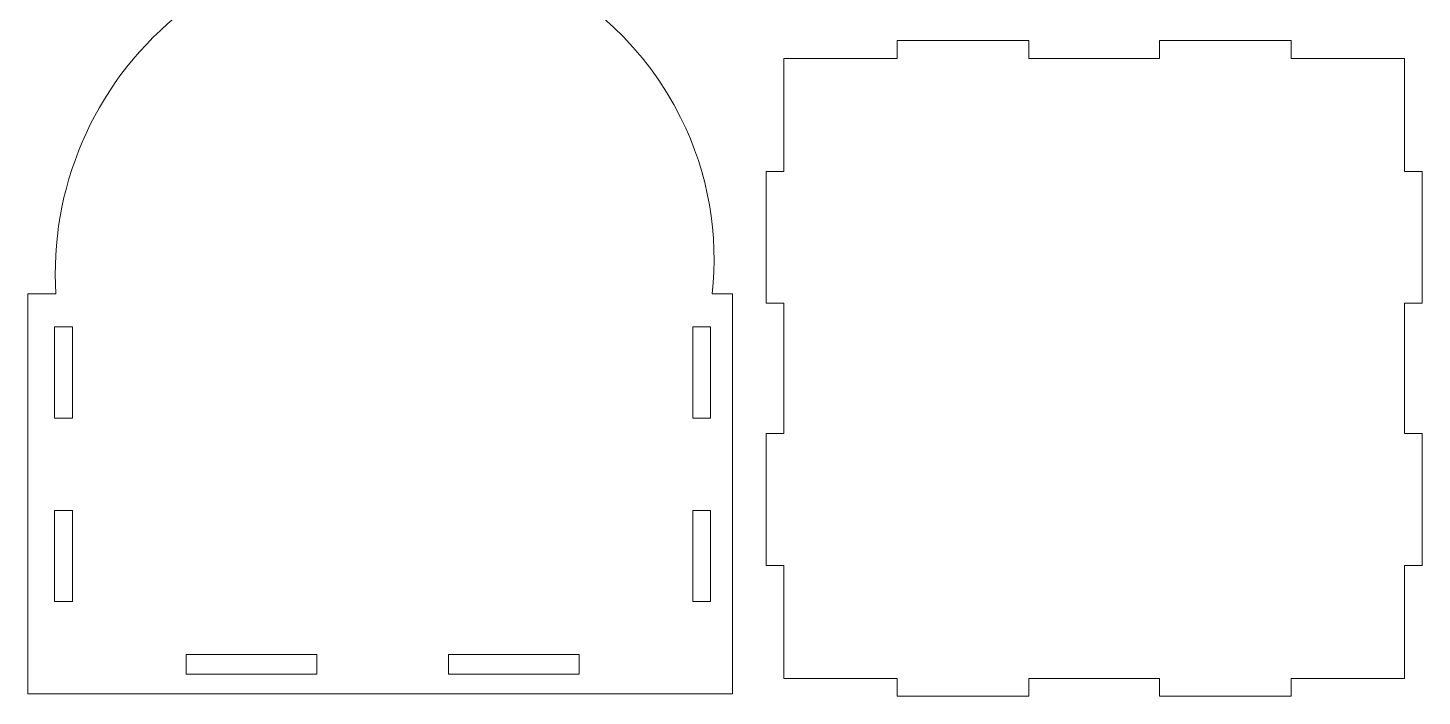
# Model space of a CAD drawing. Header units: centimetres. Extents: x -22.5 to 21.2, y -16.4 to 15.5.
# Drawn here: x -7.2 to 21.15, y -16.38 to -2.79 of the extents above; entities that cross this region are included whole.
import ezdxf

# ---------------------------------------------------------------- set-up
doc = ezdxf.new("R2010")
doc.units = ezdxf.units.CM
doc.header["$MEASUREMENT"] = 0
doc.layers.add('layer 1', color=7, linetype='Continuous')

msp = doc.modelspace()

# ---------------------------------------------------------------- linework, layer by layer
at = {"layer": 'layer 1', "color": 250, "lineweight": 9}
for points, knots in [([(6.71332, -8.19886), (6.84368, -7.00165), (6.64567, -5.76025), (6.07256, -4.60962), (6.07256, -4.60962), (4.664, -1.78164), (1.45307, -0.43209), (-1.5448, -1.21269), (-1.5448, -1.21269), (-1.6942, -1.17929), (-1.90017, -1.15266), (-2.03121, -1.13568), (-2.03121, -1.13568), (-2.21004, -1.11252), (-2.33966, -0.91133), (-2.46082, -0.69086), (-2.46082, -0.69086), (-2.54538, -0.53168), (-2.65946, -0.50562), (-2.78445, -0.52844), (-2.78445, -0.52844), (-3.20154, 0.03047), (-3.49905, 1.10872), (-4.05068, 1.17843), (-4.05068, 1.17843), (-4.13234, 1.18875), (-4.2717, 1.04086), (-4.31022, 0.97339), (-4.31022, 0.97339), (-4.78097, 0.9429), (-3.54601, -0.94728), (-3.92148, -1.14746), (-3.92148, -1.14746), (-4.27654, -1.3243), (-3.71864, -1.93449), (-4.01321, -2.16597), (-4.01321, -2.16597), (-4.10921, -2.25716), (-4.17062, -2.4513), (-4.19812, -2.56936), (-4.19812, -2.56936), (-5.87712, -3.95756), (-6.76826, -6.095), (-6.62777, -8.19652), (-6.62777, -8.19652), (-6.62777, -8.19652), (-7.19854, -8.19652), (-7.19854, -8.19652), (-7.19854, -8.19652), (-7.19854, -8.19652), (-7.19854, -16.33232), (-7.19854, -16.33232), (-7.19854, -16.33232), (-7.19854, -16.33232), (7.12424, -16.33232), (7.12424, -16.33232), (7.12424, -16.33232), (7.12424, -16.33232), (7.12424, -8.19652), (7.12424, -8.19652), (7.12424, -8.19652), (7.12424, -8.19652), (6.71358, -8.19652), (6.71358, -8.19652), (6.71358, -8.19652), (6.71279, -8.19652), (6.71324, -8.19964), (6.71332, -8.19886)], [0, 0, 0, 0, 0.05555556, 0.05555556, 0.05555556, 0.05555556, 0.11111111, 0.11111111, 0.11111111, 0.11111111, 0.16666667, 0.16666667, 0.16666667, 0.16666667, 0.22222222, 0.22222222, 0.22222222, 0.22222222, 0.27777778, 0.27777778, 0.27777778, 0.27777778, 0.33333333, 0.33333333, 0.33333333, 0.33333333, 0.38888889, 0.38888889, 0.38888889, 0.38888889, 0.44444444, 0.44444444, 0.44444444, 0.44444444, 0.5, 0.5, 0.5, 0.5, 0.55555556, 0.55555556, 0.55555556, 0.55555556, 0.61111111, 0.61111111, 0.61111111, 0.61111111, 0.66666667, 0.66666667, 0.66666667, 0.66666667, 0.72222222, 0.72222222, 0.72222222, 0.72222222, 0.77777778, 0.77777778, 0.77777778, 0.77777778, 0.83333333, 0.83333333, 0.83333333, 0.83333333, 0.88888889, 0.88888889, 0.88888889, 0.88888889, 1, 1, 1, 1]), ([(10.47299, -16.38103), (10.47299, -16.38103), (13.15299, -16.38103), (13.15299, -16.38103), (13.15299, -16.38103), (13.15299, -16.38103), (13.15299, -16.02104), (13.15299, -16.02104), (13.15299, -16.02104), (13.15299, -16.02104), (15.80632, -16.02104), (15.80632, -16.02104), (15.80632, -16.02104), (15.80632, -16.02104), (15.80632, -16.38103), (15.80632, -16.38103), (15.80632, -16.38103), (15.80632, -16.38103), (18.48634, -16.38103), (18.48634, -16.38103), (18.48634, -16.38103), (18.48634, -16.38103), (18.48634, -16.02104), (18.48634, -16.02104), (18.48634, -16.02104), (18.48634, -16.02104), (20.78634, -16.02104), (20.78634, -16.02104), (20.78634, -16.02104), (20.78634, -16.02104), (20.78634, -13.72103), (20.78634, -13.72103), (20.78634, -13.72103), (20.78634, -13.72103), (21.14632, -13.72103), (21.14632, -13.72103), (21.14632, -13.72103), (21.14632, -13.72103), (21.14632, -11.04102), (21.14632, -11.04102), (21.14632, -11.04102), (21.14632, -11.04102), (20.78634, -11.04102), (20.78634, -11.04102), (20.78634, -11.04102), (20.78634, -11.04102), (20.78634, -8.38769), (20.78634, -8.38769), (20.78634, -8.38769), (20.78634, -8.38769), (21.14632, -8.38769), (21.14632, -8.38769), (21.14632, -8.38769), (21.14632, -8.38769), (21.14632, -5.70769), (21.14632, -5.70769), (21.14632, -5.70769), (21.14632, -5.70769), (20.78634, -5.70769), (20.78634, -5.70769), (20.78634, -5.70769), (20.78634, -5.70769), (20.78634, -3.40769), (20.78634, -3.40769), (20.78634, -3.40769), (20.78634, -3.40769), (18.48634, -3.40769), (18.48634, -3.40769), (18.48634, -3.40769), (18.48634, -3.40769), (18.48634, -3.04769), (18.48634, -3.04769), (18.48634, -3.04769), (18.48634, -3.04769), (15.80632, -3.04769), (15.80632, -3.04769), (15.80632, -3.04769), (15.80632, -3.04769), (15.80632, -3.40769), (15.80632, -3.40769), (15.80632, -3.40769), (15.80632, -3.40769), (13.15299, -3.40769), (13.15299, -3.40769), (13.15299, -3.40769), (13.15299, -3.40769), (13.15299, -3.04769), (13.15299, -3.04769), (13.15299, -3.04769), (13.15299, -3.04769), (10.47299, -3.04769), (10.47299, -3.04769), (10.47299, -3.04769), (10.47299, -3.04769), (10.47299, -3.40769), (10.47299, -3.40769), (10.47299, -3.40769), (10.47299, -3.40769), (8.17298, -3.40769), (8.17298, -3.40769), (8.17298, -3.40769), (8.17298, -3.40769), (8.17298, -5.70769), (8.17298, -5.70769), (8.17298, -5.70769), (8.17298, -5.70769), (7.81298, -5.70769), (7.81298, -5.70769), (7.81298, -5.70769), (7.81298, -5.70769), (7.81298, -8.38769), (7.81298, -8.38769), (7.81298, -8.38769), (7.81298, -8.38769), (8.17298, -8.38769), (8.17298, -8.38769), (8.17298, -8.38769), (8.17298, -8.38769), (8.17298, -11.04102), (8.17298, -11.04102), (8.17298, -11.04102), (8.17298, -11.04102), (7.81298, -11.04102), (7.81298, -11.04102), (7.81298, -11.04102), (7.81298, -11.04102), (7.81298, -13.72103), (7.81298, -13.72103), (7.81298, -13.72103), (7.81298, -13.72103), (8.17298, -13.72103), (8.17298, -13.72103), (8.17298, -13.72103), (8.17298, -13.72103), (8.17298, -16.02104), (8.17298, -16.02104), (8.17298, -16.02104), (8.17298, -16.02104), (10.47299, -16.02104), (10.47299, -16.02104), (10.47299, -16.02104), (10.47299, -16.02104), (10.47299, -16.38103), (10.47299, -16.38103)], [0, 0, 0, 0, 0.02702703, 0.02702703, 0.02702703, 0.02702703, 0.05405405, 0.05405405, 0.05405405, 0.05405405, 0.08108108, 0.08108108, 0.08108108, 0.08108108, 0.10810811, 0.10810811, 0.10810811, 0.10810811, 0.13513514, 0.13513514, 0.13513514, 0.13513514, 0.16216216, 0.16216216, 0.16216216, 0.16216216, 0.18918919, 0.18918919, 0.18918919, 0.18918919, 0.21621622, 0.21621622, 0.21621622, 0.21621622, 0.24324324, 0.24324324, 0.24324324, 0.24324324, 0.27027027, 0.27027027, 0.27027027, 0.27027027, 0.2972973, 0.2972973, 0.2972973, 0.2972973, 0.32432432, 0.32432432, 0.32432432, 0.32432432, 0.35135135, 0.35135135, 0.35135135, 0.35135135, 0.37837838, 0.37837838, 0.37837838, 0.37837838, 0.40540541, 0.40540541, 0.40540541, 0.40540541, 0.43243243, 0.43243243, 0.43243243, 0.43243243, 0.45945946, 0.45945946, 0.45945946, 0.45945946, 0.48648649, 0.48648649, 0.48648649, 0.48648649, 0.51351351, 0.51351351, 0.51351351, 0.51351351, 0.54054054, 0.54054054, 0.54054054, 0.54054054, 0.56756757, 0.56756757, 0.56756757, 0.56756757, 0.59459459, 0.59459459, 0.59459459, 0.59459459, 0.62162162, 0.62162162, 0.62162162, 0.62162162, 0.64864865, 0.64864865, 0.64864865, 0.64864865, 0.67567568, 0.67567568, 0.67567568, 0.67567568, 0.7027027, 0.7027027, 0.7027027, 0.7027027, 0.72972973, 0.72972973, 0.72972973, 0.72972973, 0.75675676, 0.75675676, 0.75675676, 0.75675676, 0.78378378, 0.78378378, 0.78378378, 0.78378378, 0.81081081, 0.81081081, 0.81081081, 0.81081081, 0.83783784, 0.83783784, 0.83783784, 0.83783784, 0.86486486, 0.86486486, 0.86486486, 0.86486486, 0.89189189, 0.89189189, 0.89189189, 0.89189189, 0.91891892, 0.91891892, 0.91891892, 0.91891892, 0.94594595, 0.94594595, 0.94594595, 0.94594595, 1, 1, 1, 1]), ([(-6.65422, -10.72562), (-6.65422, -10.72562), (-6.65422, -8.87229), (-6.65422, -8.87229), (-6.65422, -8.87229), (-6.65422, -8.87229), (-6.29424, -8.87229), (-6.29424, -8.87229), (-6.29424, -8.87229), (-6.29424, -8.87229), (-6.29424, -10.72562), (-6.29424, -10.72562), (-6.29424, -10.72562), (-6.29424, -10.72562), (-6.65422, -10.72562), (-6.65422, -10.72562)], [0, 0, 0, 0, 0.2, 0.2, 0.2, 0.2, 0.4, 0.4, 0.4, 0.4, 0.6, 0.6, 0.6, 0.6, 1, 1, 1, 1]), ([(6.67911, -8.87229), (6.67911, -8.87229), (6.67911, -10.72562), (6.67911, -10.72562), (6.67911, -10.72562), (6.67911, -10.72562), (6.31911, -10.72562), (6.31911, -10.72562), (6.31911, -10.72562), (6.31911, -10.72562), (6.31911, -8.87229), (6.31911, -8.87229), (6.31911, -8.87229), (6.31911, -8.87229), (6.67911, -8.87229), (6.67911, -8.87229)], [0, 0, 0, 0, 0.2, 0.2, 0.2, 0.2, 0.4, 0.4, 0.4, 0.4, 0.6, 0.6, 0.6, 0.6, 1, 1, 1, 1]), ([(-6.65422, -14.45897), (-6.65422, -14.45897), (-6.29424, -14.45897), (-6.29424, -14.45897), (-6.29424, -14.45897), (-6.29424, -14.45897), (-6.29424, -12.60563), (-6.29424, -12.60563), (-6.29424, -12.60563), (-6.29424, -12.60563), (-6.65422, -12.60563), (-6.65422, -12.60563), (-6.65422, -12.60563), (-6.65422, -12.60563), (-6.65422, -14.45897), (-6.65422, -14.45897)], [0, 0, 0, 0, 0.2, 0.2, 0.2, 0.2, 0.4, 0.4, 0.4, 0.4, 0.6, 0.6, 0.6, 0.6, 1, 1, 1, 1]), ([(6.67911, -12.60563), (6.67911, -12.60563), (6.67911, -14.45897), (6.67911, -14.45897), (6.67911, -14.45897), (6.67911, -14.45897), (6.31911, -14.45897), (6.31911, -14.45897), (6.31911, -14.45897), (6.31911, -14.45897), (6.31911, -12.60563), (6.31911, -12.60563), (6.31911, -12.60563), (6.31911, -12.60563), (6.67911, -12.60563), (6.67911, -12.60563)], [0, 0, 0, 0, 0.2, 0.2, 0.2, 0.2, 0.4, 0.4, 0.4, 0.4, 0.6, 0.6, 0.6, 0.6, 1, 1, 1, 1]), ([(-1.32756, -15.93232), (-1.32756, -15.93232), (-3.98089, -15.93232), (-3.98089, -15.93232), (-3.98089, -15.93232), (-3.98089, -15.93232), (-3.98089, -15.53232), (-3.98089, -15.53232), (-3.98089, -15.53232), (-3.98089, -15.53232), (-1.32756, -15.53232), (-1.32756, -15.53232), (-1.32756, -15.53232), (-1.32756, -15.53232), (-1.32756, -15.93232), (-1.32756, -15.93232)], [0, 0, 0, 0, 0.2, 0.2, 0.2, 0.2, 0.4, 0.4, 0.4, 0.4, 0.6, 0.6, 0.6, 0.6, 1, 1, 1, 1]), ([(4.00578, -15.93232), (4.00578, -15.93232), (1.35244, -15.93232), (1.35244, -15.93232), (1.35244, -15.93232), (1.35244, -15.93232), (1.35244, -15.53232), (1.35244, -15.53232), (1.35244, -15.53232), (1.35244, -15.53232), (4.00578, -15.53232), (4.00578, -15.53232), (4.00578, -15.53232), (4.00578, -15.53232), (4.00578, -15.93232), (4.00578, -15.93232)], [0, 0, 0, 0, 0.2, 0.2, 0.2, 0.2, 0.4, 0.4, 0.4, 0.4, 0.6, 0.6, 0.6, 0.6, 1, 1, 1, 1])]:
    msp.add_open_spline(points, degree=3, knots=knots, dxfattribs=at)

doc.saveas('drawing.dxf')
